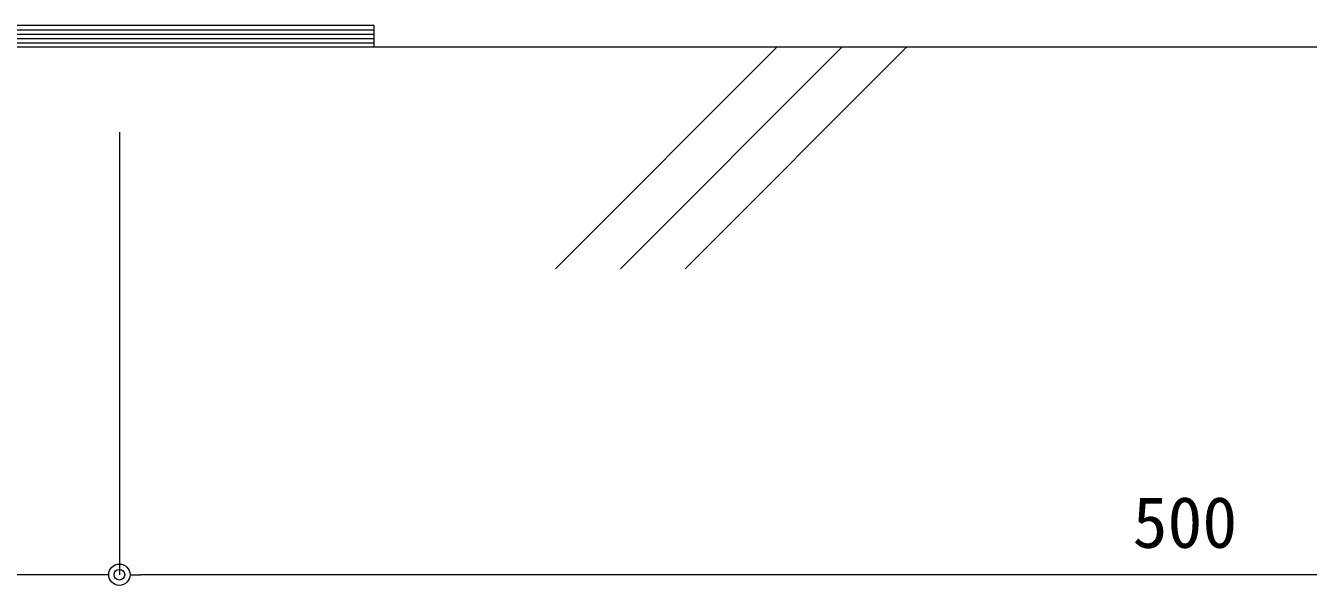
# Model space of a CAD drawing. Units: millimetres on the paper. Extents: x -401 to 401, y -279 to 279.
# Drawn here: x -272.1 to -211.9, y -100.9 to -74.7 of the extents above; entities that cross this region are included whole.
import ezdxf
from ezdxf.enums import TextEntityAlignment as Align

# ---------------------------------------------------------------- set-up
doc = ezdxf.new("R2010")
doc.units = ezdxf.units.MM
for name, color, linetype, lineweight in [('0-3_0-A11-寸法_詳細', 5, 'Continuous', 9), ('0-4_0', 7, 'Continuous', 9), ('0-5_A-E01-仕上太線', 4, 'Continuous', 9), ('0-7_A-C02-ハッチング', 134, 'Continuous', 9), ('0-9_A-D09-金物_鋼材', 1, 'Continuous', 9)]:
    doc.layers.add(name, color=color, linetype=linetype, lineweight=lineweight)
doc.styles.add('ＭＳ ゴシック', font='')
doc.styles.get('ＭＳ ゴシック').set_extended_font_data('MS Gothic')

# ---------------------------------------------------------------- blocks, each defined once
blk = doc.blocks.new('_Dot')
at = {"layer": '0-4_0'}
blk.add_line((-0.5, 0), (-1, 0), dxfattribs=at)
for radius in [0.5, 0.25]:
    blk.add_circle((0, 0), radius, dxfattribs=at)
blk = doc.blocks.new('G$CBAEE64E2')
at = {"layer": '0-9_A-D09-金物_鋼材'}
for p, q in [((-100, 4), (100, 4)), ((-100, 3), (100, 3)), ((-100, 2), (100, 2)), ((-100, 1), (100, 1))]:
    blk.add_line(p, q, dxfattribs=at)
blk.add_lwpolyline([(-100, 0), (100, 0), (100, 5), (-100, 5)], close=True, dxfattribs=at)

msp = doc.modelspace()

# ---------------------------------------------------------------- linework, layer by layer
at = {"layer": '0-3_0-A11-寸法_詳細'}
for p, q in [((-267.701, -79.665), (-267.701, -100.426)), ((-267.701, -79.665), (-267.701, -100.426)), ((-268.701, -100.426), (-283.101, -100.426)), ((-168.701, -100.426), (-266.701, -100.426))]:
    msp.add_line(p, q, dxfattribs=at)
at = {"layer": '0-5_A-E01-仕上太線'}
msp.add_line((-309.035, -75.665), (-29.501, -75.665), dxfattribs=at)
at = {"layer": '0-7_A-C02-ハッチング'}
for p, q in [((-247.234, -86.071), (-236.829, -75.665)), ((-244.188, -86.071), (-233.784, -75.665)), ((-241.141, -86.071), (-230.737, -75.665))]:
    msp.add_line(p, q, dxfattribs=at)

# ---------------------------------------------------------------- block references
at = {"layer": '0-3_0-A11-寸法_詳細'}
msp.add_blockref('_Dot', (-267.701, -100.426), dxfattribs=at)
at = {"layer": '0-3_0-A11-寸法_詳細', "rotation": 180}
msp.add_blockref('_Dot', (-267.701, -100.426), dxfattribs=at)
at = {"layer": '0-4_0', "xscale": 0.2, "yscale": 0.2}
msp.add_blockref('G$CBAEE64E2', (-275.751, -75.665), dxfattribs=at)

# ---------------------------------------------------------------- texts
at = {"layer": '0-3_0-A11-寸法_詳細', "style": 'ＭＳ ゴシック'}
msp.add_text('500', height=2.405, dxfattribs=at).set_placement((-220.146, -99.888), align=Align.BOTTOM_LEFT)

doc.saveas('drawing.dxf')
